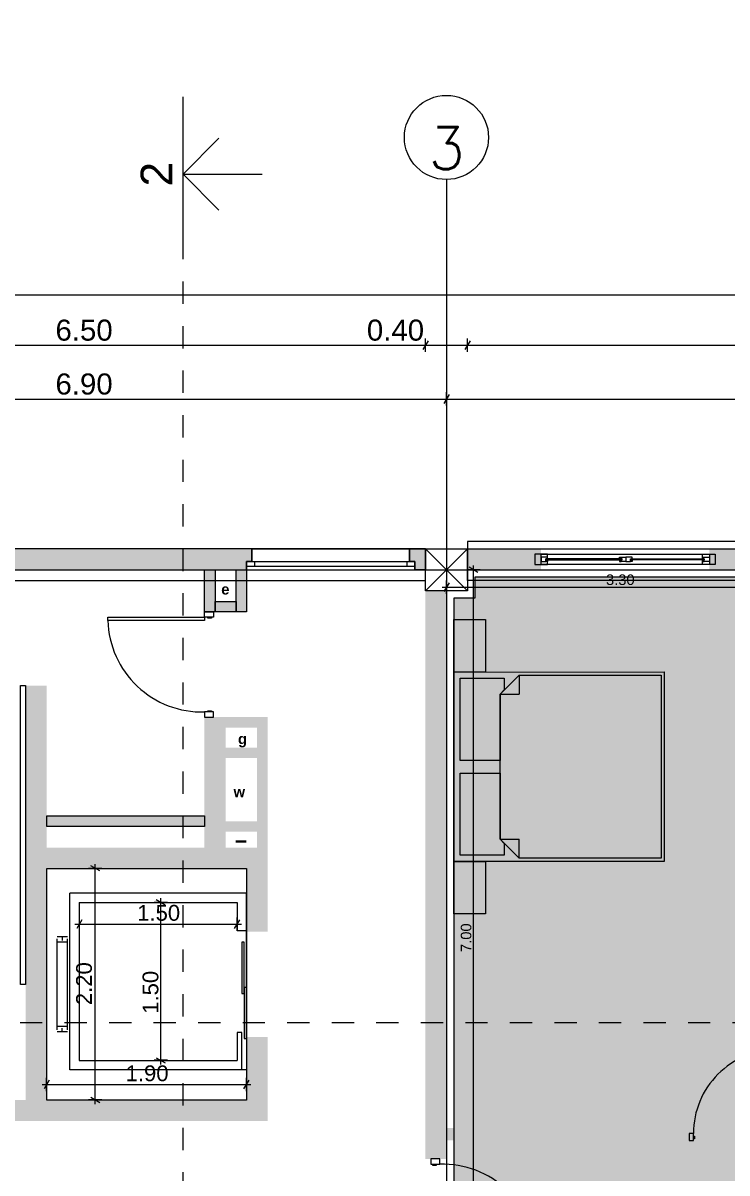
# Model space of a CAD drawing. Header units: millimetres. Extents: x 475616349 to 476941521, y 4620115302 to 4621446928.
# Drawn here: x 476507513 to 476514205, y 4620576502 to 4620587433 of the extents above; entities that cross this region are included whole.
import ezdxf

# ---------------------------------------------------------------- set-up
doc = ezdxf.new("R2010")
doc.units = ezdxf.units.MM
doc.header["$MEASUREMENT"] = 0
doc.linetypes.add('Dashed', pattern=[423.333333, 211.666667, -211.666667])
for name, color, linetype, lineweight in [('0_Pen_No__42_Pen_No__250_Pen_No__5', 5, 'Continuous', 0), ('2D Drafting - General_Pen_No__1_Pen_No__7', 7, 'Continuous', 0), ('2D Drafting - General_Pen_No__1_Pen_No__7_Pen_No__7', 7, 'Continuous', 0), ('2D Drafting - General_Pen_No__250_Pen_No__7_Pen_No__154', 154, 'Continuous', 0), ('2D Drafting - General_Pen_No__250_Pen_No__7_Pen_No__250', 7, 'Continuous', 0), ('2D Drafting - General_Pen_No__250_Pen_No__7_Pen_No__7', 7, 'Continuous', 0), ('2D Drafting - General_Pen_No__7_Pen_No__7_Pen_No__7', 7, 'Continuous', 0), ('Annotation - Text_Pen_No__7_Pen_No__5', 5, 'Continuous', 0), ('Doors_Pen_No__7_Pen_No__7_Pen_No__7', 7, 'Continuous', 0), ('G-Anno-Nplt_Pen_No__151', 151, 'Continuous', 0), ('G-Anno-Nplt_Pen_No__4', 7, 'Continuous', 0), ('G-Anno-Nplt_Pen_No__7', 7, 'Continuous', 0), ('gegmebi_Pen_No__7_Pen_No__7', 7, 'Continuous', 0), ('kar-panjara_Pen_No__7_Pen_No__7_Pen_No__7', 7, 'Continuous', 0), ('New_._Pen_No__1', 1, 'Continuous', 0), ('New_2D Drafting - General_Pen_No__250_Pen_No__7_Pen_No__154', 154, 'Continuous', 0), ('New_2D Drafting - General_Pen_No__250_Pen_No__7_Pen_No__250', 7, 'Continuous', 0), ('New_2D Drafting - General_Pen_No__250_Pen_No__7_Pen_No__7', 7, 'Continuous', 0), ('New_2D Drafting - General_Pen_No__30_Pen_No__9_Pen_No__9_Pen_No__250', 7, 'Continuous', 0), ('New_2D Drafting - General_Pen_No__30_Pen_No__9_Pen_No__9_Pen_No__4', 7, 'Continuous', 0), ('New_2D Drafting - General_Pen_No__30_Pen_No__9_Pen_No__9_Pen_No__7', 7, 'Continuous', 0), ('New_R03_Nakveti_Pen_No__250', 7, 'Continuous', 0), ('New_R03_Nakveti_Pen_No__4', 7, 'Continuous', 0), ('New_reg_nak_Pen_No__7', 7, 'Continuous', 0), ('New_shenobebi_Pen_No__1', 1, 'Continuous', 0), ('New_shenobebi_Pen_No__7', 7, 'Continuous', 0), ('New_Structural - Bearing_Pen_No__250', 7, 'Continuous', 0), ('New_zoma_Pen_No__4', 7, 'Continuous', 0), ('New_zoma_Pen_No__7', 7, 'Continuous', 0), ('zoma_Pen_No__142', 142, 'Continuous', 0), ('zoma_Pen_No__5_Pen_No__5', 5, 'Continuous', 0)]:
    doc.layers.add(name, color=color, linetype=linetype, lineweight=lineweight)
for name, color, linetype in [('New_R03_Nakveti', 7, 'Continuous'), ('New_zoma', 7, 'Continuous'), ('zoma', 7, 'Continuous')]:
    doc.layers.add(name, color=color, linetype=linetype)
doc.styles.add('GENERATED_STYLE_1', font='arial.ttf')
doc.styles.add('GENERATED_STYLE_2', font='arial.ttf')
doc.styles.add('GENERATED_STYLE_3', font='arialbd.ttf')
doc.dimstyles.new('GENERATED_STYLE__1', dxfattribs={"dimtxt": 200, "dimasz": 64.421331, "dimexe": 0.18, "dimexo": 3, "dimgap": 0.09, "dimtad": 1, "dimtih": 1, "dimtoh": 1, "dimlfac": 0.001, "dimzin": 0, "dimdsep": 46, "dimtxsty": 'GENERATED_STYLE_2', "dimblk": 'ARROWHEAD_2', "dimblk1": 'ARROWHEAD_2', "dimblk2": 'ARROWHEAD_2', "dimcen": 0.09, "dimclrd": 142, "dimclre": 142, "dimclrt": 142, "dimadec": 0, "dimazin": 0, "dimtfac": 1, "dimtdec": 4, "dimtmove": 0, "dimatfit": 3, "dimfxl": 1, "dimtolj": 1, "dimtzin": 0, "dimarcsym": 0})
doc.dimstyles.new('GENERATED_STYLE__15', dxfattribs={"dimtxt": 150, "dimasz": 64.421331, "dimexe": 0.18, "dimexo": 3, "dimgap": 0.09, "dimtad": 1, "dimlfac": 0.001, "dimzin": 0, "dimdsep": 46, "dimtxsty": 'GENERATED_STYLE_2', "dimblk": 'ARROWHEAD_2', "dimblk1": 'ARROWHEAD_2', "dimblk2": 'ARROWHEAD_2', "dimcen": 0.09, "dimclrd": 142, "dimclre": 142, "dimclrt": 142, "dimadec": 0, "dimazin": 0, "dimtfac": 1, "dimtdec": 4, "dimtmove": 0, "dimatfit": 3, "dimfxl": 1, "dimtolj": 1, "dimtzin": 0, "dimarcsym": 0})
doc.dimstyles.new('GENERATED_STYLE__18', dxfattribs={"dimtxt": 100, "dimasz": 64.421331, "dimexe": 0.18, "dimexo": 3, "dimgap": 0.09, "dimtad": 1, "dimtih": 1, "dimtoh": 1, "dimlfac": 0.001, "dimzin": 0, "dimdsep": 46, "dimtxsty": 'GENERATED_STYLE_1', "dimblk": 'ARROWHEAD_2', "dimblk1": 'ARROWHEAD_2', "dimblk2": 'ARROWHEAD_2', "dimcen": 0.09, "dimclrd": 7, "dimclre": 7, "dimclrt": 7, "dimadec": 0, "dimazin": 0, "dimtfac": 1, "dimtdec": 4, "dimtmove": 0, "dimatfit": 3, "dimfxl": 1, "dimtolj": 1, "dimtzin": 0, "dimarcsym": 0})
doc.dimstyles.new('GENERATED_STYLE__19', dxfattribs={"dimtxt": 100, "dimasz": 64.421331, "dimexe": 0.18, "dimexo": 3, "dimgap": 0.09, "dimtad": 1, "dimlfac": 0.001, "dimzin": 0, "dimdsep": 46, "dimtxsty": 'GENERATED_STYLE_1', "dimblk": 'ARROWHEAD_2', "dimblk1": 'ARROWHEAD_2', "dimblk2": 'ARROWHEAD_2', "dimcen": 0.09, "dimclrd": 7, "dimclre": 7, "dimclrt": 7, "dimadec": 0, "dimazin": 0, "dimtfac": 1, "dimtdec": 4, "dimtmove": 0, "dimatfit": 3, "dimfxl": 1, "dimtolj": 1, "dimtzin": 0, "dimarcsym": 0})
doc.dimstyles.new('GENERATED_STYLE__27', dxfattribs={"dimtxt": 150, "dimasz": 64.421331, "dimexe": 0.18, "dimexo": 3, "dimgap": 0.09, "dimtad": 1, "dimtih": 1, "dimtoh": 1, "dimlfac": 0.001, "dimzin": 0, "dimdsep": 46, "dimtxsty": 'GENERATED_STYLE_2', "dimblk": 'ARROWHEAD_2', "dimblk1": 'ARROWHEAD_2', "dimblk2": 'ARROWHEAD_2', "dimcen": 0.09, "dimclrd": 142, "dimclre": 142, "dimclrt": 142, "dimadec": 0, "dimazin": 0, "dimtfac": 1, "dimtdec": 4, "dimtmove": 0, "dimatfit": 3, "dimfxl": 1, "dimtolj": 1, "dimtzin": 0, "dimarcsym": 0})
doc.dimstyles.new('GENERATED_STYLE__28', dxfattribs={"dimtxt": 150, "dimasz": 64.421331, "dimexe": 0.18, "dimexo": 3, "dimgap": 0.09, "dimtad": 1, "dimlfac": 0.001, "dimzin": 0, "dimdsep": 46, "dimtxsty": 'GENERATED_STYLE_2', "dimblk": 'ARROWHEAD_2', "dimblk1": 'ARROWHEAD_2', "dimblk2": 'ARROWHEAD_2', "dimcen": 0.09, "dimclrd": 142, "dimclre": 142, "dimclrt": 142, "dimadec": 0, "dimazin": 0, "dimtfac": 1, "dimtdec": 4, "dimtmove": 2, "dimatfit": 3, "dimfxl": 1, "dimtolj": 1, "dimtzin": 0, "dimarcsym": 0})

# ---------------------------------------------------------------- blocks, each defined once
blk = doc.blocks.new('Bed Layout 23_2')
at = {"layer": 'New_R03_Nakveti_Pen_No__4', "color": 7, "linetype": 'Continuous', "lineweight": 0}
for p, q in [((-900, 0), (-1400, 0)), ((-1400, 0), (-1400, -300)), ((-900, -300), (-900, 0)), ((900, 0), (-900, 0)), ((-900, 0), (-900, -2000)), ((1400, 0), (900, 0)), ((900, 0), (900, -300)), ((900, -2000), (900, 0)), ((1400, -300), (1400, 0)), ((-1400, -300), (-900, -300)), ((900, -300), (1400, -300)), ((-690, -440), (-870, -620)), ((0, -440), (-690, -440)), ((-690, -440), (-690, -620)), ((690, -440), (0, -440)), ((870, -620), (690, -440)), ((690, -440), (690, -620)), ((-870, -620), (-870, -1970)), ((-870, -620), (-690, -620)), ((870, -620), (690, -620)), ((870, -1970), (870, -620)), ((-900, -2000), (900, -2000)), ((-870, -1970), (0, -1970)), ((0, -1970), (870, -1970))]:
    blk.add_line(p, q, dxfattribs=at)
at = {"layer": 'New_R03_Nakveti_Pen_No__4', "color": 7, "linetype": 'Continuous', "lineweight": 0, "flags": 128}
for points in [[(-60, -440), (-60, -60), (-840, -60), (-840, -480), (-730, -480), (-690, -440)], [(690, -440), (730, -480), (840, -480), (840, -60), (60, -60), (60, -440)]]:
    blk.add_lwpolyline(points, close=True, dxfattribs=at)
blk = doc.blocks.new('*D84', base_point=(476577134, 4620325126))
at = {"layer": 'zoma_Pen_No__142', "color": 142, "linetype": 'Continuous', "lineweight": 0, "transparency": 16777216}
for p, q in [((476505430, 4620613838), (476505382, 4620613754)), ((476505406, 4620613733), (476505406, 4620613860)), ((476511930, 4620613838), (476511882, 4620613754)), ((476511906, 4620613733), (476511906, 4620613860)), ((476505406, 4620613796), (476511906, 4620613796))]:
    blk.add_line(p, q, dxfattribs=at)
at = {"layer": 'zoma_Pen_No__142', "color": 142, "lineweight": 0, "transparency": 16777216, "char_height": 200, "attachment_point": 7, "style": 'GENERATED_STYLE_2'}
for s, insert in [('\\A1;{\\pql;\\fArial CYR|b0|i0|c204|p34;6.50}', (476508390, 4620613836)), ('\\A1;{\\pql;\\fArial CYR|b0|i0|c204|p34;0.40}', (476511349, 4620613836))]:
    blk.add_mtext(s, dxfattribs=dict(at, insert=insert))
blk = doc.blocks.new('ARROWHEAD_2')
at = {"color": 0, "linetype": 'Continuous', "lineweight": 0}
for p, q in [((0, 0), (-1, 0)), ((-0.38, -0.66), (0.38, 0.66))]:
    blk.add_line(p, q, dxfattribs=at)
blk = doc.blocks.new('*D85', base_point=(476577134, 4620325126))
at = {"layer": 'zoma_Pen_No__142', "color": 142, "linetype": 'Continuous', "lineweight": 0, "transparency": 16777216}
for p, q in [((476511930, 4620613838), (476511882, 4620613754)), ((476511906, 4620613733), (476511906, 4620613860)), ((476512330, 4620613838), (476512282, 4620613754)), ((476512306, 4620613733), (476512306, 4620613860)), ((476511906, 4620613796), (476512306, 4620613796))]:
    blk.add_line(p, q, dxfattribs=at)
blk = doc.blocks.new('*D86', base_point=(476577134, 4620325126))
at = {"layer": 'zoma_Pen_No__142', "color": 142, "linetype": 'Continuous', "lineweight": 0, "transparency": 16777216}
for p, q in [((476512330, 4620613838), (476512282, 4620613754)), ((476512306, 4620613733), (476512306, 4620613860)), ((476518830, 4620613838), (476518782, 4620613754)), ((476518806, 4620613733), (476518806, 4620613860)), ((476512306, 4620613796), (476518806, 4620613796))]:
    blk.add_line(p, q, dxfattribs=at)
at = {"layer": 'zoma_Pen_No__142', "color": 142, "lineweight": 0, "transparency": 16777216, "char_height": 200, "attachment_point": 7, "style": 'GENERATED_STYLE_2'}
for s, insert in [('\\A1;{\\pql;\\fArial CYR|b0|i0|c204|p34;6.50}', (476515290, 4620613836)), ('\\A1;{\\pql;\\fArial CYR|b0|i0|c204|p34;0.40}', (476518249, 4620613836))]:
    blk.add_mtext(s, dxfattribs=dict(at, insert=insert))
blk = doc.blocks.new('*D1624', base_point=(476577134, 4620325126))
at = {"layer": 'zoma_Pen_No__142', "color": 142, "linetype": 'Continuous', "lineweight": 0, "transparency": 16777216}
for p, q in [((476504663, 4620583902), (476504614, 4620583817)), ((476504638, 4620583796), (476504638, 4620583923)), ((476504638, 4620583859), (476511538, 4620583859)), ((476511563, 4620583902), (476511514, 4620583817)), ((476511538, 4620583796), (476511538, 4620583923))]:
    blk.add_line(p, q, dxfattribs=at)
at = {"layer": 'zoma_Pen_No__142', "color": 142, "lineweight": 0, "transparency": 16777216, "insert": (476507822, 4620583899), "char_height": 200, "attachment_point": 7, "style": 'GENERATED_STYLE_2'}
blk.add_mtext('\\A1;{\\pql;\\fArial CYR|b0|i0|c204|p34;6.90}', dxfattribs=at)
blk = doc.blocks.new('*D1625', base_point=(476577134, 4620325126))
at = {"layer": 'zoma_Pen_No__142', "color": 142, "linetype": 'Continuous', "lineweight": 0, "transparency": 16777216}
for p, q in [((476511563, 4620583902), (476511514, 4620583817)), ((476511538, 4620583796), (476511538, 4620583923)), ((476511538, 4620583859), (476518438, 4620583859)), ((476518463, 4620583902), (476518414, 4620583817)), ((476518438, 4620583796), (476518438, 4620583923))]:
    blk.add_line(p, q, dxfattribs=at)
at = {"layer": 'zoma_Pen_No__142', "color": 142, "lineweight": 0, "transparency": 16777216, "insert": (476514722, 4620583899), "char_height": 200, "attachment_point": 7, "style": 'GENERATED_STYLE_2'}
blk.add_mtext('\\A1;{\\pql;\\fArial CYR|b0|i0|c204|p34;6.90}', dxfattribs=at)
blk = doc.blocks.new('*D1635', base_point=(476577134, 4620325126))
at = {"layer": 'zoma_Pen_No__142', "color": 142, "linetype": 'Continuous', "lineweight": 0, "transparency": 16777216}
for p, q in [((476497497, 4620584850), (476497538, 4620584850)), ((476497563, 4620584893), (476497514, 4620584808)), ((476497538, 4620584787), (476497538, 4620584914)), ((476497538, 4620584850), (476539338, 4620584850)), ((476539314, 4620584808), (476539363, 4620584893)), ((476539338, 4620584787), (476539338, 4620584914)), ((476539338, 4620584850), (476539380, 4620584850))]:
    blk.add_line(p, q, dxfattribs=at)
at = {"layer": 'zoma_Pen_No__142', "color": 142, "lineweight": 0, "transparency": 16777216, "insert": (476518096, 4620584890), "char_height": 200, "attachment_point": 7, "style": 'GENERATED_STYLE_2'}
blk.add_mtext('\\A1;{\\pql;\\fArial CYR|b0|i0|c204|p34;41.80}', dxfattribs=at)
blk = doc.blocks.new('*D1639', base_point=(476577134, 4620325126))
at = {"layer": 'zoma_Pen_No__142', "color": 142, "linetype": 'Continuous', "lineweight": 0, "transparency": 16777216}
for p, q in [((476504863, 4620584413), (476504814, 4620584329)), ((476504838, 4620584307), (476504838, 4620584435)), ((476511363, 4620584413), (476511314, 4620584329)), ((476511338, 4620584307), (476511338, 4620584435)), ((476504838, 4620584371), (476511338, 4620584371))]:
    blk.add_line(p, q, dxfattribs=at)
at = {"layer": 'zoma_Pen_No__142', "color": 142, "lineweight": 0, "transparency": 16777216, "char_height": 200, "attachment_point": 7, "style": 'GENERATED_STYLE_2'}
for s, insert in [('\\A1;{\\pql;\\fArial CYR|b0|i0|c204|p34;6.50}', (476507822, 4620584411)), ('\\A1;{\\pql;\\fArial CYR|b0|i0|c204|p34;0.40}', (476510782, 4620584411))]:
    blk.add_mtext(s, dxfattribs=dict(at, insert=insert))
blk = doc.blocks.new('*D1640', base_point=(476577134, 4620325126))
at = {"layer": 'zoma_Pen_No__142', "color": 142, "linetype": 'Continuous', "lineweight": 0, "transparency": 16777216}
for p, q in [((476511363, 4620584413), (476511314, 4620584329)), ((476511338, 4620584307), (476511338, 4620584435)), ((476511763, 4620584413), (476511714, 4620584329)), ((476511738, 4620584307), (476511738, 4620584435)), ((476511338, 4620584371), (476511738, 4620584371))]:
    blk.add_line(p, q, dxfattribs=at)
blk = doc.blocks.new('*D1641', base_point=(476577134, 4620325126))
at = {"layer": 'zoma_Pen_No__142', "color": 142, "linetype": 'Continuous', "lineweight": 0, "transparency": 16777216}
for p, q in [((476511763, 4620584413), (476511714, 4620584329)), ((476511738, 4620584307), (476511738, 4620584435)), ((476518263, 4620584413), (476518214, 4620584329)), ((476518238, 4620584307), (476518238, 4620584435)), ((476511738, 4620584371), (476518238, 4620584371))]:
    blk.add_line(p, q, dxfattribs=at)
at = {"layer": 'zoma_Pen_No__142', "color": 142, "lineweight": 0, "transparency": 16777216, "char_height": 200, "attachment_point": 7, "style": 'GENERATED_STYLE_2'}
for s, insert in [('\\A1;{\\pql;\\fArial CYR|b0|i0|c204|p34;6.50}', (476514722, 4620584411)), ('\\A1;{\\pql;\\fArial CYR|b0|i0|c204|p34;0.40}', (476517682, 4620584411))]:
    blk.add_mtext(s, dxfattribs=dict(at, insert=insert))
blk = doc.blocks.new('*D1680', base_point=(476577134, 4620325126))
at = {"layer": 'zoma_Pen_No__142', "color": 142, "linetype": 'Continuous', "lineweight": 0, "transparency": 16777216}
for p, q in [((476507738, 4620577280), (476507738, 4620577407)), ((476509638, 4620577280), (476509638, 4620577407)), ((476507697, 4620577343), (476507738, 4620577343)), ((476507763, 4620577386), (476507714, 4620577301)), ((476507738, 4620577343), (476509638, 4620577343)), ((476509614, 4620577301), (476509663, 4620577386)), ((476509638, 4620577343), (476509680, 4620577343))]:
    blk.add_line(p, q, dxfattribs=at)
at = {"layer": 'zoma_Pen_No__142', "color": 142, "lineweight": 0, "transparency": 16777216, "insert": (476508489, 4620577373), "char_height": 150, "attachment_point": 7, "style": 'GENERATED_STYLE_2'}
blk.add_mtext('\\A1;{\\pql;\\fArial CYR|b0|i0|c204|p34;1.90}', dxfattribs=at)
blk = doc.blocks.new('*D1681', base_point=(476577134, 4620325126))
at = {"layer": 'zoma_Pen_No__142', "color": 142, "linetype": 'Continuous', "lineweight": 0, "transparency": 16777216}
for p, q in [((476508886, 4620579074), (476508759, 4620579074)), ((476508865, 4620579049), (476508780, 4620579098)), ((476508823, 4620579074), (476508823, 4620579115)), ((476508823, 4620577574), (476508823, 4620579074)), ((476508886, 4620577574), (476508759, 4620577574)), ((476508780, 4620577598), (476508865, 4620577549)), ((476508823, 4620577532), (476508823, 4620577574))]:
    blk.add_line(p, q, dxfattribs=at)
at = {"layer": 'zoma_Pen_No__142', "color": 142, "lineweight": 0, "transparency": 16777216, "insert": (476508802, 4620578016), "char_height": 150, "attachment_point": 7, "rotation": 90, "style": 'GENERATED_STYLE_2'}
blk.add_mtext('\\A1;{\\pql;\\fArial CYR|b0|i0|c204|p34;1.50}', dxfattribs=at)
blk = doc.blocks.new('*D1682', base_point=(476577134, 4620325126))
at = {"layer": 'zoma_Pen_No__142', "color": 142, "linetype": 'Continuous', "lineweight": 0, "transparency": 16777216}
for p, q in [((476508049, 4620578804), (476508049, 4620578932)), ((476509549, 4620578804), (476509549, 4620578932)), ((476508007, 4620578868), (476508049, 4620578868)), ((476508073, 4620578910), (476508024, 4620578826)), ((476508049, 4620578868), (476509549, 4620578868)), ((476509524, 4620578826), (476509573, 4620578910)), ((476509549, 4620578868), (476509590, 4620578868))]:
    blk.add_line(p, q, dxfattribs=at)
at = {"layer": 'zoma_Pen_No__142', "color": 142, "lineweight": 0, "transparency": 16777216, "insert": (476508599, 4620578898), "char_height": 150, "attachment_point": 7, "style": 'GENERATED_STYLE_2'}
blk.add_mtext('\\A1;{\\pql;\\fArial CYR|b0|i0|c204|p34;1.50}', dxfattribs=at)
blk = doc.blocks.new('*D1683', base_point=(476577134, 4620325126))
at = {"layer": 'zoma_Pen_No__142', "color": 142, "linetype": 'Continuous', "lineweight": 0, "transparency": 16777216}
for p, q in [((476508264, 4620579397), (476508137, 4620579397)), ((476508243, 4620579373), (476508158, 4620579422)), ((476508200, 4620579397), (476508200, 4620579439)), ((476508200, 4620577197), (476508200, 4620579397)), ((476508264, 4620577197), (476508137, 4620577197)), ((476508158, 4620577222), (476508243, 4620577173)), ((476508200, 4620577156), (476508200, 4620577197))]:
    blk.add_line(p, q, dxfattribs=at)
at = {"layer": 'zoma_Pen_No__142', "color": 142, "lineweight": 0, "transparency": 16777216, "insert": (476508170, 4620578098), "char_height": 150, "attachment_point": 7, "rotation": 90, "style": 'GENERATED_STYLE_2'}
blk.add_mtext('\\A1;{\\pql;\\fArial CYR|b0|i0|c204|p34;2.20}', dxfattribs=at)
blk = doc.blocks.new('*D1732', base_point=(476577134, 4620325126))
at = {"layer": 'New_zoma_Pen_No__4', "color": 7, "linetype": 'Continuous', "lineweight": 0, "transparency": 16777216}
for p, q in [((476511859, 4620582236), (476511732, 4620582236)), ((476511838, 4620582211), (476511754, 4620582260)), ((476511796, 4620582236), (476511796, 4620582277)), ((476511796, 4620575236), (476511796, 4620582236)), ((476511859, 4620575236), (476511732, 4620575236)), ((476511754, 4620575260), (476511838, 4620575211)), ((476511796, 4620575194), (476511796, 4620575236))]:
    blk.add_line(p, q, dxfattribs=at)
at = {"layer": 'New_zoma_Pen_No__7', "color": 7, "lineweight": 0, "transparency": 16777216, "insert": (476511776, 4620578603), "char_height": 100, "attachment_point": 7, "rotation": 90, "style": 'GENERATED_STYLE_1'}
blk.add_mtext('\\A1;{\\pql;\\fArial|b0|i0|c0|p34;7.00}', dxfattribs=at)
blk = doc.blocks.new('*D1733', base_point=(476577134, 4620325126))
at = {"layer": 'New_zoma_Pen_No__4', "color": 7, "linetype": 'Continuous', "lineweight": 0, "transparency": 16777216}
for p, q in [((476511563, 4620582112), (476511514, 4620582028)), ((476511538, 4620582006), (476511538, 4620582134)), ((476514814, 4620582028), (476514863, 4620582112)), ((476514838, 4620582006), (476514838, 4620582134)), ((476511497, 4620582070), (476511538, 4620582070)), ((476511538, 4620582070), (476514838, 4620582070)), ((476514838, 4620582070), (476514880, 4620582070))]:
    blk.add_line(p, q, dxfattribs=at)
at = {"layer": 'New_zoma_Pen_No__7', "color": 7, "lineweight": 0, "transparency": 16777216, "insert": (476513055, 4620582090), "char_height": 100, "attachment_point": 7, "style": 'GENERATED_STYLE_1'}
blk.add_mtext('\\A1;{\\pql;\\fArial|b0|i0|c0|p34;3.30}', dxfattribs=at)

msp = doc.modelspace()

# ---------------------------------------------------------------- hatches: boundary and pattern name
at = {"layer": '2D Drafting - General_Pen_No__250_Pen_No__7_Pen_No__154', "linetype": 'Continuous', "lineweight": 0}
for points in [[(476506488.372, 4620582435.567), (476506488.369, 4620582315.567), (476506538.366, 4620582315.567), (476506538.366, 4620582235.565), (476509638.366, 4620582235.565), (476509638.366, 4620582315.567), (476509688.363, 4620582315.567), (476509688.36, 4620582435.567)], [(476511338.366, 4620582435.729), (476511338.366, 4620582235.729), (476511238.366, 4620582235.729), (476511238.366, 4620582315.613), (476511188.363, 4620582315.613), (476511188.363, 4620582435.729), (476511238.366, 4620582435.729)]]:
    msp.add_hatch(color=154, dxfattribs=at).paths.add_polyline_path(points)
at = {"layer": '2D Drafting - General_Pen_No__250_Pen_No__7_Pen_No__7', "linetype": 'Continuous', "lineweight": 0}
for points in [[(476512438.364, 4620582235.567), (476511738.366, 4620582235.567), (476511738.366, 4620582435.567), (476512438.364, 4620582435.567)], [(476515038.366, 4620582235.567), (476514038.364, 4620582235.567), (476514038.364, 4620582435.567), (476515038.366, 4620582435.567)], [(476509338.365, 4620582235.481), (476509338.365, 4620581835.524), (476509238.365, 4620581835.524), (476509238.365, 4620582235.481)], [(476511338.366, 4620582035.567), (476511338.366, 4620576635.567), (476511538.366, 4620576635.567), (476511538.366, 4620582035.567)], [(476507738.366, 4620581135.524), (476507738.366, 4620579595.492), (476507538.366, 4620579595.492), (476507538.366, 4620581135.524)], [(476509238.365, 4620580835.524), (476509438.366, 4620580835.524), (476509438.366, 4620579595.492), (476509238.365, 4620579595.492)], [(476513846.57, 4620576931.56), (476511538.366, 4620576931.56), (476511538.366, 4620576811.56), (476513846.57, 4620576811.56)]]:
    msp.add_hatch(color=7, dxfattribs=at).paths.add_polyline_path(points)
at = {"layer": 'G-Anno-Nplt_Pen_No__151', "linetype": 'Continuous', "lineweight": 0, "true_color": 0x1f2f3f}
msp.add_hatch(color=169, dxfattribs=at).paths.add_polyline_path([(476511608.366, 4620575605.567), (476511808.366, 4620575605.567), (476511808.366, 4620575305.567), (476512108.366, 4620575305.567), (476512108.366, 4620574444.549), (476511708.366, 4620574444.549), (476511708.366, 4620572105.567), (476511808.366, 4620572105.567), (476511808.366, 4620571565.567), (476511708.366, 4620571565.567), (476511708.366, 4620567405.509), (476515108.366, 4620567405.509), (476515108.366, 4620565005.508), (476517868.366, 4620565005.508), (476517868.366, 4620565805.696), (476518168.366, 4620565805.696), (476518168.366, 4620565905.567), (476518268.366, 4620565905.567), (476518268.366, 4620571565.567), (476518168.366, 4620571565.567), (476518168.366, 4620572105.567), (476518268.366, 4620572105.567), (476518268.366, 4620573392.858), (476518338.366, 4620573392.858), (476518338.366, 4620575135.567), (476518238.366, 4620575135.567), (476518238.366, 4620575385.567), (476517938.366, 4620575385.567), (476517938.366, 4620576406.585), (476518338.366, 4620576406.585), (476518338.366, 4620577008.837), (476518268.366, 4620577008.837), (476518268.366, 4620581065.57), (476514768.366, 4620581065.57), (476514768.366, 4620582165.567), (476511808.366, 4620582165.567), (476511808.366, 4620581965.567), (476511608.366, 4620581965.567)])
at = {"layer": 'G-Anno-Nplt_Pen_No__7', "linetype": 'Continuous', "lineweight": 0}
msp.add_hatch(color=7, dxfattribs=at).paths.add_polyline_path([(476507538.366, 4620576995.492), (476504638.366, 4620576995.492), (476504638.366, 4620577195.492), (476507538.366, 4620577195.492)])
at = {"layer": 'New_2D Drafting - General_Pen_No__250_Pen_No__7_Pen_No__154', "linetype": 'Continuous', "lineweight": 0}
for points in [[(476507538.366, 4620579595.492), (476507738.366, 4620579595.492), (476509838.366, 4620579595.492), (476509838.366, 4620578795.492), (476509638.366, 4620578795.492), (476509638.366, 4620579395.492), (476507738.366, 4620579395.492), (476507538.366, 4620579395.492)], [(476507538.366, 4620579395.492), (476507738.366, 4620579395.492), (476507738.366, 4620577195.492), (476509638.366, 4620577195.492), (476509638.366, 4620577795.492), (476509838.366, 4620577795.492), (476509838.366, 4620576995.492), (476507538.366, 4620576995.492), (476507538.366, 4620577195.492)]]:
    msp.add_hatch(color=154, dxfattribs=at).paths.add_polyline_path(points)
at = {"layer": 'New_2D Drafting - General_Pen_No__250_Pen_No__7_Pen_No__7', "linetype": 'Continuous', "lineweight": 0}
for points in [[(476509538.366, 4620582235.524), (476509638.366, 4620582235.524), (476509638.366, 4620581835.524), (476509538.366, 4620581835.524)], [(476507738.366, 4620579796.037), (476507738.366, 4620579896.037), (476509238.366, 4620579896.037), (476509238.366, 4620579796.037)]]:
    msp.add_hatch(color=7, dxfattribs=at).paths.add_polyline_path(points)
at = {"layer": 'New_2D Drafting - General_Pen_No__30_Pen_No__9_Pen_No__9_Pen_No__4', "linetype": 'Continuous', "lineweight": 0}
for points in [[(476509338.365, 4620581935.524), (476509538.366, 4620581935.524), (476509538.366, 4620581835.524), (476509338.365, 4620581835.524)], [(476509738.366, 4620580835.524), (476509738.366, 4620580735.492), (476509438.366, 4620580735.492), (476509438.366, 4620580835.524)]]:
    msp.add_hatch(color=7, dxfattribs=at).paths.add_polyline_path(points)
at = {"layer": 'New_2D Drafting - General_Pen_No__30_Pen_No__9_Pen_No__9_Pen_No__7', "linetype": 'Continuous', "lineweight": 0}
for points in [[(476509838.366, 4620580835.524), (476509838.366, 4620579595.492), (476509738.366, 4620579595.492), (476509738.366, 4620580835.524)], [(476509438.366, 4620580445.492), (476509438.366, 4620580545.492), (476509738.366, 4620580545.492), (476509738.366, 4620580445.492)], [(476509438.366, 4620579745.494), (476509438.366, 4620579845.494), (476509738.366, 4620579845.494), (476509738.366, 4620579745.494)]]:
    msp.add_hatch(color=7, dxfattribs=at).paths.add_polyline_path(points)

# ---------------------------------------------------------------- linework, layer by layer
at = {"layer": '0_Pen_No__42_Pen_No__250_Pen_No__5', "color": 5, "linetype": 'Continuous', "lineweight": 0}
msp.add_circle((476511538.366, 4620586345.164), 400, dxfattribs=at)
msp.add_circle((476511538.366, 4620586345.164), 400, dxfattribs=at)
at = {"layer": '2D Drafting - General_Pen_No__1_Pen_No__7', "color": 7, "linetype": 'Continuous', "lineweight": 0}
for p, q in [((476511338.366, 4620582035.567), (476511738.366, 4620582435.567)), ((476511738.366, 4620582035.567), (476511338.366, 4620582435.567))]:
    msp.add_line(p, q, dxfattribs=at)
at = {"layer": '2D Drafting - General_Pen_No__1_Pen_No__7', "color": 7, "linetype": 'Continuous', "lineweight": 0, "flags": 128}
for points in [[(476504838.366, 4620582135.567), (476511338.366, 4620582135.567), (476511338.366, 4620582435.567), (476504838.366, 4620582435.567)], [(476511738.366, 4620582035.567), (476511338.366, 4620582035.567), (476511338.366, 4620582435.567), (476511738.366, 4620582435.567)], [(476518238.366, 4620582135.567), (476511738.366, 4620582135.567), (476511738.366, 4620582435.567), (476518238.366, 4620582435.567)]]:
    msp.add_lwpolyline(points, close=True, dxfattribs=at)
at = {"layer": '2D Drafting - General_Pen_No__1_Pen_No__7_Pen_No__7', "color": 7, "linetype": 'Continuous', "lineweight": 0}
for centre, start, end in [((476509213.365, 4620581777.802), 181.603806, 271.603806), ((476511500.118, 4620575693.289), 1.603806, 91.603806)]:
    msp.add_arc(centre, 893.239, start, end, dxfattribs=at)
at = {"layer": '2D Drafting - General_Pen_No__250_Pen_No__7_Pen_No__250', "color": 7, "linetype": 'Continuous', "lineweight": 0, "flags": 128}
msp.add_lwpolyline([(476509338.365, 4620582235.481), (476509338.365, 4620581835.524), (476509238.365, 4620581835.524), (476509238.365, 4620582235.481)], close=True, dxfattribs=at)
at = {"layer": '2D Drafting - General_Pen_No__250_Pen_No__7_Pen_No__7', "color": 7, "linetype": 'Continuous', "lineweight": 0, "flags": 128}
for points in [[(476506488.372, 4620582435.567), (476506488.369, 4620582315.567), (476506538.366, 4620582315.567), (476506538.366, 4620582235.565), (476509638.366, 4620582235.565), (476509638.366, 4620582315.567), (476509688.363, 4620582315.567), (476509688.36, 4620582435.567)], [(476511338.366, 4620582435.729), (476511338.366, 4620582235.729), (476511238.366, 4620582235.729), (476511238.366, 4620582315.613), (476511188.363, 4620582315.613), (476511188.363, 4620582435.729), (476511238.366, 4620582435.729)]]:
    msp.add_lwpolyline(points, close=True, dxfattribs=at)
at = {"layer": '2D Drafting - General_Pen_No__7_Pen_No__7_Pen_No__7', "color": 7, "linetype": 'Continuous', "lineweight": 0}
msp.add_arc((476514680.392, 4620576879.295), 794.311, 89.998516, 180.0001975, dxfattribs=at)
at = {"layer": 'Doors_Pen_No__7_Pen_No__7_Pen_No__7', "color": 7, "linetype": 'Continuous', "lineweight": 0, "flags": 128}
for points in [[(476509238.365, 4620581786.135), (476509238.365, 4620581752.802), (476508320.476, 4620581752.802), (476508320.476, 4620581786.135)], [(476509323.032, 4620581835.524), (476509323.032, 4620581786.135), (476509238.365, 4620581786.135), (476509238.365, 4620581835.524)], [(476509305.032, 4620581786.135), (476509305.032, 4620581775.024), (476509271.698, 4620581775.024), (476509271.698, 4620581786.135)], [(476509323.032, 4620580835.524), (476509323.032, 4620580884.913), (476509238.365, 4620580884.913), (476509238.365, 4620580835.524)], [(476509305.032, 4620580896.024), (476509305.032, 4620580884.913), (476509271.698, 4620580884.913), (476509271.698, 4620580896.024)], [(476513846.568, 4620576811.56), (476513886.079, 4620576811.559), (476513886.081, 4620576879.293), (476513846.57, 4620576879.294)], [(476513894.969, 4620576825.959), (476513886.08, 4620576825.959), (476513886.081, 4620576852.626), (476513894.969, 4620576852.626)], [(476511390.452, 4620576635.567), (476511390.452, 4620576586.178), (476511475.118, 4620576586.178), (476511475.118, 4620576635.567)], [(476511408.452, 4620576575.067), (476511408.452, 4620576586.178), (476511441.785, 4620576586.178), (476511441.785, 4620576575.067)]]:
    msp.add_lwpolyline(points, close=True, dxfattribs=at)
at = {"layer": 'G-Anno-Nplt_Pen_No__4', "color": 7, "linetype": 'Continuous', "lineweight": 0, "flags": 128}
msp.add_lwpolyline([(476514768.366, 4620582165.567), (476511808.366, 4620582165.567), (476511808.366, 4620581965.567), (476511608.366, 4620581965.567), (476511608.366, 4620575605.567), (476511808.366, 4620575605.567), (476511808.366, 4620575305.567), (476512108.366, 4620575305.567), (476512108.366, 4620574444.549), (476511708.366, 4620574444.549), (476511708.366, 4620572105.567), (476511808.366, 4620572105.567), (476511808.366, 4620571565.567), (476511708.366, 4620571565.567), (476511708.366, 4620567405.509), (476515108.366, 4620567405.509)], dxfattribs=at)
at = {"layer": 'gegmebi_Pen_No__7_Pen_No__7', "color": 7, "linetype": 'Continuous', "lineweight": 0, "flags": 128}
msp.add_lwpolyline([(476507488.366, 4620580109.558), (476507488.366, 4620581135.524), (476507538.366, 4620581135.524), (476507538.366, 4620578295.524), (476507488.366, 4620578295.524)], close=True, dxfattribs=at)
at = {"layer": 'kar-panjara_Pen_No__7_Pen_No__7_Pen_No__7', "color": 7, "linetype": 'Continuous', "lineweight": 0, "flags": 128}
for points in [[(476512498.039, 4620582385.511), (476512378.039, 4620582385.511), (476512378.039, 4620582285.511), (476512498.039, 4620582285.511)], [(476514038.366, 4620582285.512), (476512438.364, 4620582285.567), (476512438.364, 4620582385.512), (476514038.366, 4620582385.457)], [(476512438.364, 4620582315.627), (476512483.364, 4620582315.627), (476512483.364, 4620582330.627), (476512483.364, 4620582340.627), (476512498.039, 4620582340.627), (476512498.039, 4620582355.627), (476512438.364, 4620582355.627)], [(476512483.364, 4620582330.627), (476513207.204, 4620582330.627), (476513207.204, 4620582340.627), (476512483.364, 4620582340.627)], [(476512498.039, 4620582315.627), (476512483.364, 4620582315.627), (476512483.364, 4620582330.627), (476512498.039, 4620582330.627)], [(476513242.936, 4620582315.627), (476513197.936, 4620582315.627), (476513197.936, 4620582330.627), (476513197.936, 4620582340.627), (476513182.936, 4620582340.627), (476513182.936, 4620582355.627), (476513242.936, 4620582355.627)], [(476513182.936, 4620582315.627), (476513197.936, 4620582315.627), (476513197.936, 4620582330.627), (476513182.936, 4620582330.627)], [(476513242.936, 4620582315.627), (476513287.936, 4620582315.627), (476513287.936, 4620582330.627), (476513287.936, 4620582340.627), (476513302.936, 4620582340.627), (476513302.936, 4620582355.627), (476513242.936, 4620582355.627)], [(476513987.936, 4620582330.627), (476513287.936, 4620582330.627), (476513287.936, 4620582340.627), (476513987.936, 4620582340.627)], [(476513302.936, 4620582315.627), (476513287.936, 4620582315.627), (476513287.936, 4620582330.627), (476513302.936, 4620582330.627)], [(476513972.936, 4620582385.511), (476514092.936, 4620582385.511), (476514092.936, 4620582285.511), (476513972.936, 4620582285.511)], [(476514038.366, 4620582315.627), (476513987.936, 4620582315.627), (476513987.936, 4620582330.627), (476513987.936, 4620582340.627), (476513972.936, 4620582340.627), (476513972.936, 4620582355.627), (476514038.366, 4620582355.627)], [(476513972.936, 4620582315.627), (476513987.936, 4620582315.627), (476513987.936, 4620582330.627), (476513972.936, 4620582330.627)]]:
    msp.add_lwpolyline(points, close=True, dxfattribs=at)
at = {"layer": 'New_2D Drafting - General_Pen_No__250_Pen_No__7_Pen_No__250', "color": 7, "linetype": 'Continuous', "lineweight": 0, "flags": 128}
for points in [[(476509538.366, 4620582235.524), (476509638.366, 4620582235.524), (476509638.366, 4620581835.524), (476509538.366, 4620581835.524)], [(476507738.366, 4620579796.037), (476507738.366, 4620579896.037), (476509238.366, 4620579896.037), (476509238.366, 4620579796.037)]]:
    msp.add_lwpolyline(points, close=True, dxfattribs=at)
at = {"layer": 'New_2D Drafting - General_Pen_No__30_Pen_No__9_Pen_No__9_Pen_No__250', "color": 7, "linetype": 'Continuous', "lineweight": 0, "flags": 128}
msp.add_lwpolyline([(476509338.365, 4620581935.524), (476509538.366, 4620581935.524), (476509538.366, 4620581835.524), (476509338.365, 4620581835.524)], close=True, dxfattribs=at)
at = {"layer": 'New_R03_Nakveti_Pen_No__250', "color": 7, "linetype": 'Continuous', "lineweight": 0}
for p, q in [((476507936.806, 4620578745.492), (476507836.806, 4620578745.492)), ((476507836.806, 4620577862.159), (476507836.806, 4620578728.825)), ((476507886.806, 4620578745.492), (476507886.806, 4620578712.159)), ((476507936.806, 4620577862.159), (476507936.806, 4620578728.825)), ((476507936.806, 4620578695.492), (476507836.806, 4620578695.492)), ((476507936.806, 4620577895.492), (476507836.806, 4620577895.492)), ((476507936.806, 4620577845.492), (476507836.806, 4620577845.492)), ((476507886.806, 4620577845.492), (476507886.806, 4620577878.825))]:
    msp.add_line(p, q, dxfattribs=at)
at = {"layer": 'New_R03_Nakveti_Pen_No__4', "color": 7, "linetype": 'Continuous', "lineweight": 0}
for p, q in [((476507958.994, 4620577482.421), (476507958.994, 4620579161.793)), ((476509638.366, 4620579161.793), (476507958.994, 4620579161.793)), ((476509638.366, 4620578807.16), (476509638.366, 4620579161.793)), ((476508048.68, 4620579072.107), (476508048.68, 4620577572.107)), ((476508048.68, 4620579072.107), (476509548.68, 4620579072.107)), ((476509548.68, 4620579072.107), (476509548.68, 4620578807.16)), ((476509548.68, 4620578807.16), (476509638.366, 4620578807.16)), ((476509638.366, 4620577837.055), (476509638.366, 4620578807.16)), ((476509593.523, 4620577837.055), (476509548.68, 4620577837.055)), ((476509548.68, 4620577837.055), (476509548.68, 4620577572.107)), ((476509593.523, 4620577482.421), (476509593.523, 4620577837.055)), ((476509638.366, 4620577837.055), (476509638.366, 4620577482.421)), ((476508048.68, 4620577572.107), (476509548.68, 4620577572.107)), ((476509638.366, 4620577482.421), (476507958.994, 4620577482.421))]:
    msp.add_line(p, q, dxfattribs=at)
for points in [[(476509615.945, 4620578210), (476509615.945, 4620578695.052), (476509593.523, 4620578695.052), (476509593.523, 4620578210)], [(476509638.366, 4620577781.001), (476509638.366, 4620578266.053), (476509615.945, 4620578266.053), (476509615.945, 4620577781.001)]]:
    msp.add_lwpolyline(points, close=True, dxfattribs=at)
at = {"layer": 'New_reg_nak_Pen_No__7', "color": 7, "linetype": 'Continuous', "lineweight": 0, "flags": 128}
msp.add_lwpolyline([(476515038.366, 4620582435.567), (476515038.366, 4620582505.567), (476511738.366, 4620582505.567), (476511738.366, 4620582435.567)], dxfattribs=at)
at = {"layer": 'New_shenobebi_Pen_No__1', "color": 1, "linetype": 'Dashed', "lineweight": 0}
for points in [[(476509034.604, 4620561903.937), (476509034.604, 4620586732.803)], [(476493091.567, 4620577931.269), (476544164.78, 4620577931.269)]]:
    msp.add_lwpolyline(points, dxfattribs=at)
at = {"layer": 'New_shenobebi_Pen_No__1', "color": 1, "linetype": 'Continuous', "lineweight": 0}
for points in [[(476509034.604, 4620585259.056), (476509034.604, 4620586732.803)], [(476509034.604, 4620585995.93), (476509375.749, 4620586337.075)], [(476509034.604, 4620585995.93), (476509787.602, 4620585995.93)], [(476509034.604, 4620585995.93), (476509375.749, 4620585654.784)]]:
    msp.add_lwpolyline(points, dxfattribs=at)
at = {"layer": 'New_shenobebi_Pen_No__7', "color": 7, "linetype": 'Continuous', "lineweight": 0}
msp.add_lwpolyline([(476507738.366, 4620577195.492), (476507738.366, 4620579395.492), (476509638.366, 4620579395.492), (476509638.366, 4620577195.492)], close=True, dxfattribs=at)
at = {"layer": 'New_Structural - Bearing_Pen_No__250', "color": 7, "linetype": 'Continuous', "lineweight": 0}
for p, q in [((476509688.36, 4620582435.567), (476511188.36, 4620582435.613)), ((476509688.36, 4620582435.567), (476509688.363, 4620582315.567)), ((476511188.36, 4620582435.613), (476511188.363, 4620582315.613)), ((476509638.363, 4620582315.565), (476509713.363, 4620582315.568)), ((476509688.363, 4620582315.567), (476509638.363, 4620582315.565)), ((476509688.363, 4620582315.567), (476509638.363, 4620582315.565)), ((476509638.363, 4620582315.565), (476509638.365, 4620582265.565)), ((476509638.363, 4620582315.565), (476509638.365, 4620582265.565)), ((476509713.365, 4620582265.568), (476509638.365, 4620582265.565)), ((476509638.365, 4620582265.565), (476509638.366, 4620582235.565)), ((476509638.366, 4620582235.565), (476511238.366, 4620582235.615)), ((476509713.363, 4620582315.568), (476511163.363, 4620582315.612)), ((476509713.363, 4620582315.568), (476509713.365, 4620582265.568)), ((476511163.365, 4620582265.612), (476509713.365, 4620582265.568)), ((476511163.363, 4620582315.612), (476511238.363, 4620582315.615)), ((476511163.365, 4620582265.612), (476511163.363, 4620582315.612)), ((476511238.365, 4620582265.615), (476511163.365, 4620582265.612)), ((476511188.363, 4620582315.613), (476511238.363, 4620582315.615)), ((476511188.363, 4620582315.613), (476511238.363, 4620582315.615)), ((476511238.363, 4620582315.615), (476511238.365, 4620582265.615)), ((476511238.363, 4620582315.615), (476511238.365, 4620582265.615)), ((476511238.365, 4620582265.615), (476511238.366, 4620582235.615))]:
    msp.add_line(p, q, dxfattribs=at)
at = {"layer": 'zoma_Pen_No__5_Pen_No__5', "color": 5, "linetype": 'Continuous', "lineweight": 0}
for p, q in [((476511538.366, 4620585945.164), (476511538.366, 4620561234.358)), ((476493657.815, 4620582235.567), (476543544.196, 4620582235.567)), ((476493657.815, 4620582235.567), (476543544.196, 4620582235.567))]:
    msp.add_line(p, q, dxfattribs=at)

# ---------------------------------------------------------------- block references
at = {"layer": 'New_R03_Nakveti', "color": 7, "linetype": 'Continuous', "lineweight": 0, "xscale": -0.9999999999999998, "zscale": 1000, "rotation": 90.0029726951062}
msp.add_blockref('Bed Layout 23_2', (476511608.293, 4620580364.268), dxfattribs=at)

# ---------------------------------------------------------------- texts
at = {"layer": 'Annotation - Text_Pen_No__7_Pen_No__5', "color": 5, "linetype": 'Continuous', "lineweight": 0, "insert": (476511540.524, 4620586444.201), "char_height": 400, "attachment_point": 2}
msp.add_mtext('\\A1;{\\pqc;\\Ftxt.shx;3}', dxfattribs=at)
at = {"layer": 'New_._Pen_No__1', "color": 1, "linetype": 'Continuous', "lineweight": 0, "attachment_point": 2, "rotation": 90}
for s, insert, char_height, style in [('\\A1;{\\pqc;\\fArial|b0|i0|c0|p34;2}', (476508631.746, 4620585995.93), 300, 'GENERATED_STYLE_1'), ('\\A1;{\\pqc;\\fArial|b1|i0|c0|p34;I}', (476509536.348, 4620579652.905), 100, 'GENERATED_STYLE_3')]:
    msp.add_mtext(s, dxfattribs=dict(at, insert=insert, char_height=char_height, style=style))
at = {"layer": 'New_._Pen_No__1', "color": 1, "linetype": 'Continuous', "lineweight": 0, "char_height": 100, "attachment_point": 2, "style": 'GENERATED_STYLE_3'}
for s, insert in [('\\A1;{\\pqc;\\fArial|b1|i0|c0|p34;e}', (476509436.51, 4620582100.821)), ('\\A1;{\\pqc;\\fArial|b1|i0|c0|p34;g}', (476509599.65, 4620580678.646)), ('\\A1;{\\pqc;\\fArial|b1|i0|c0|p34;w}', (476509569.588, 4620580174.432))]:
    msp.add_mtext(s, dxfattribs=dict(at, insert=insert))

# ---------------------------------------------------------------- dimensions: what is measured, and where the dimension line sits
at = {"layer": 'New_zoma', "color": 7, "linetype": 'Continuous', "lineweight": 0}
dim = msp.add_linear_dim(base=(476514838.366, 4620582069.941), p1=(476511538.366, 4620582035.567), p2=(476514838.366, 4620582235.402), dimstyle='GENERATED_STYLE__18', dxfattribs=at)
dim.commit()
dim.dimension.update_dxf_attribs({"geometry": '*D1733', "text_midpoint": (476513185.22, 4620582139.941), "dimtype": 160})
dim = msp.add_linear_dim(base=(476511795.899, 4620582235.567), p1=(476512038.366, 4620575235.567), p2=(476511738.366, 4620582235.567), angle=90, dimstyle='GENERATED_STYLE__19', dxfattribs=at)
dim.commit()
dim.dimension.update_dxf_attribs({"geometry": '*D1732', "text_midpoint": (476511725.899, 4620578732.42), "dimtype": 160, "text_rotation": 90})
at = {"layer": 'zoma', "color": 142, "linetype": 'Continuous', "lineweight": 0}
for base, p1, p2, dimstyle, picture, middle in [((476511338.366, 4620584371.044), (476504838.366, 4620617477.236), (476511338.366, 4620617477.236), 'GENERATED_STYLE__1', '*D1639', (476508082.073, 4620584511.044)), ((476511738.366, 4620584371.044), (476511338.366, 4620617477.236), (476511738.366, 4620617477.236), 'GENERATED_STYLE__1', '*D1640', (476511041.518, 4620584511.044)), ((476518238.366, 4620584371.044), (476511738.366, 4620617477.236), (476518238.366, 4620617477.236), 'GENERATED_STYLE__1', '*D1641', (476514982.073, 4620584511.044)), ((476511906.009, 4620613796.088), (476505406.009, 4620580689.896), (476511906.009, 4620580689.896), 'GENERATED_STYLE__1', '*D84', (476508649.717, 4620613936.088)), ((476518806.009, 4620613796.088), (476512306.009, 4620580689.896), (476518806.009, 4620580689.896), 'GENERATED_STYLE__1', '*D86', (476515549.717, 4620613936.088)), ((476512306.009, 4620613796.088), (476511906.009, 4620580689.896), (476512306.009, 4620580689.896), 'GENERATED_STYLE__1', '*D85', (476511609.161, 4620613936.088)), ((476511538.366, 4620583859.481), (476504638.366, 4620585498.177), (476511538.366, 4620585498.177), 'GENERATED_STYLE__1', '*D1624', (476508082.073, 4620583999.481)), ((476518438.366, 4620583859.481), (476511538.366, 4620585498.177), (476518438.366, 4620585498.177), 'GENERATED_STYLE__1', '*D1625', (476514982.073, 4620583999.481)), ((476539338.366, 4620584850.284), (476497538.366, 4620583057.036), (476539338.366, 4620583057.036), 'GENERATED_STYLE__1', '*D1635', (476518432.424, 4620584990.284)), ((476509548.68, 4620578867.946), (476508048.68, 4620579072.107), (476509548.68, 4620579072.107), 'GENERATED_STYLE__27', '*D1682', (476508793.96, 4620578972.946)), ((476509638.366, 4620577343.423), (476507738.366, 4620577443.408), (476509638.366, 4620577443.408), 'GENERATED_STYLE__27', '*D1680', (476508683.646, 4620577448.423))]:
    dim = msp.add_linear_dim(base=base, p1=p1, p2=p2, dimstyle=dimstyle, dxfattribs=at)
    dim.commit()
    dim.dimension.update_dxf_attribs({"geometry": picture, "text_midpoint": middle, "dimtype": 160})
for base, p1, p2, dimstyle, picture, middle in [((476508200.308, 4620579397.06), (476508225.338, 4620577197.06), (476508342.145, 4620579397.06), 'GENERATED_STYLE__15', '*D1683', (476508095.308, 4620578292.341)), ((476508822.523, 4620579073.676), (476509026.091, 4620577573.676), (476508999.993, 4620579073.676), 'GENERATED_STYLE__28', '*D1681', (476508726.523, 4620578210.508))]:
    dim = msp.add_linear_dim(base=base, p1=p1, p2=p2, angle=90, dimstyle=dimstyle, dxfattribs=at)
    dim.commit()
    dim.dimension.update_dxf_attribs({"geometry": picture, "text_midpoint": middle, "dimtype": 160, "text_rotation": 90})

doc.saveas('drawing.dxf')
